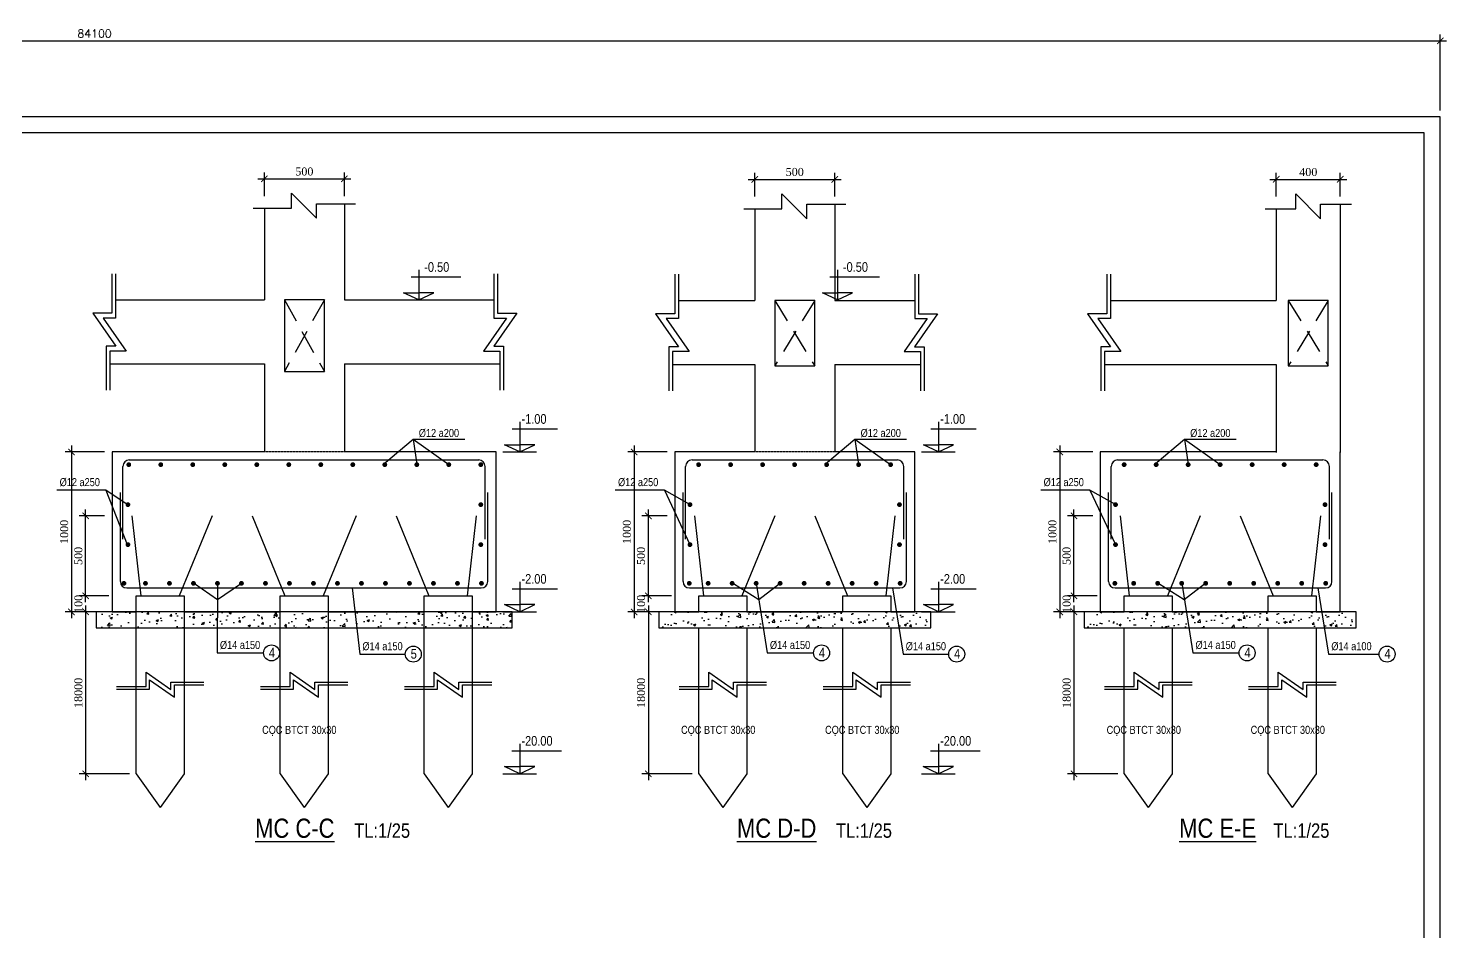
# Model space of a CAD drawing. Extents: x 394 to 380982, y -6372 to 57742.
# Drawn here: x 336664 to 380982, y 27560 to 55796 of the extents above; entities that cross this region are included whole.
import ezdxf

# ---------------------------------------------------------------- set-up
doc = ezdxf.new("R2010")
doc.units = 0
doc.header["$MEASUREMENT"] = 0
doc.linetypes.add('CENTER2', pattern=[1.125, 0.75, -0.125, 0.125, -0.125])
doc.linetypes.add('HIDDEN', pattern=[0.375, 0.25, -0.125])
doc.layers.get('0').update_dxf_attribs({"linetype": 'CONTINUOUS'})
doc.layers.get('DEFPOINTS').update_dxf_attribs({"linetype": 'CONTINUOUS'})
for name, color, linetype in [('cot', 8, 'CONTINUOUS'), ('DUT', 7, 'CENTER2'), ('TEXT', 7, 'CONTINUOUS'), ('THEP', 6, 'CONTINUOUS'), ('TUONG', 7, 'CONTINUOUS')]:
    doc.layers.add(name, color=color, linetype=linetype)
doc.styles.add('DIM-NEW', font='')
doc.styles.add('T1', font='romans.shx')
doc.styles.add('T2', font='')
doc.styles.get('DIM-NEW').set_extended_font_data('VNI-Helve-Condense')
doc.styles.get('T2').set_extended_font_data('VNI-Times')
doc.dimstyles.new('TL100', dxfattribs={"dimtxt": 250, "dimasz": 200, "dimexe": 200, "dimexo": 200, "dimgap": 100, "dimtad": 1, "dimdec": 0, "dimzin": 0, "dimdsep": 46, "dimtxsty": 'T1', "dimblk": 'ARCHTICK', "dimcen": 250, "dimdle": 200, "dimclrd": 1, "dimclre": 1, "dimclrt": 2, "dimadec": 0, "dimazin": 0, "dimtfac": 1, "dimtdec": 0, "dimtix": 1, "dimtofl": 0, "dimtmove": 0, "dimatfit": 0, "dimldrblk": 'ARCHTICK', "dimfxl": 1, "dimtolj": 1, "dimtzin": 0, "dimlwd": -1, "dimlwe": -1, "dimarcsym": 0})
doc.dimstyles.new('TL20', dxfattribs={"dimtxt": 250, "dimasz": 200, "dimexe": 200, "dimexo": 200, "dimgap": 100, "dimtad": 1, "dimdec": 0, "dimlfac": 0.2, "dimzin": 0, "dimdsep": 46, "dimtxsty": 'T2', "dimblk": 'ARCHTICK', "dimcen": 250, "dimdle": 200, "dimclrd": 1, "dimclre": 1, "dimclrt": 2, "dimadec": 0, "dimazin": 0, "dimtfac": 1, "dimtdec": 0, "dimtix": 1, "dimtofl": 0, "dimtmove": 0, "dimatfit": 0, "dimldrblk": 'ARCHTICK', "dimfxl": 1, "dimtolj": 1, "dimtzin": 0, "dimlwd": -1, "dimlwe": -1, "dimarcsym": 0})

# ---------------------------------------------------------------- blocks, each defined once
blk = doc.blocks.new('_ARCHTICK')
at = {"color": 0, "linetype": 'ByBlock', "const_width": 0.15}
blk.add_lwpolyline([(-0.5, -0.5), (0.5, 0.5)], dxfattribs=at)
blk = doc.blocks.new('*D77')
at = {"layer": 'DEFPOINTS', "color": 0, "transparency": 16777216}
for p in [(377659, 51076), (375659, 50336), (377659, 50336)]:
    blk.add_point(p, dxfattribs=at)
at = {"layer": 'TUONG', "color": 1, "transparency": 16777216}
for p, q in [((375459, 51076), (377859, 51076)), ((375659, 50536), (375659, 51276)), ((377659, 50536), (377659, 51276))]:
    blk.add_line(p, q, dxfattribs=at)
at = {"layer": 'TUONG', "color": 1, "transparency": 16777216, "xscale": 200, "yscale": 200, "zscale": 200, "rotation": 180}
blk.add_blockref('_ARCHTICK', (375659, 51076), dxfattribs=at)
at = {"layer": 'TUONG', "color": 1, "transparency": 16777216, "xscale": 200, "yscale": 200, "zscale": 200}
blk.add_blockref('_ARCHTICK', (377659, 51076), dxfattribs=at)
at = {"layer": 'TUONG', "color": 2, "transparency": 16777216, "insert": (376659, 51304), "char_height": 250, "attachment_point": 5, "style": 'T2'}
blk.add_mtext('\\A1;400', dxfattribs=at)
blk = doc.blocks.new('*D76')
at = {"layer": 'DEFPOINTS', "color": 0, "transparency": 16777216}
for p in [(369336, 40555), (370128, 40555), (370259, 38055)]:
    blk.add_point(p, dxfattribs=at)
at = {"layer": 'TUONG', "color": 1, "transparency": 16777216}
for p, q in [((369928, 40555), (369136, 40555)), ((369336, 37855), (369336, 40755)), ((370059, 38055), (369136, 38055))]:
    blk.add_line(p, q, dxfattribs=at)
at = {"layer": 'TUONG', "color": 1, "transparency": 16777216, "xscale": 200, "yscale": 200, "zscale": 200}
for p, rotation in [((369336, 40555), 90), ((369336, 38055), 270)]:
    blk.add_blockref('_ARCHTICK', p, dxfattribs=dict(at, rotation=rotation))
at = {"layer": 'TUONG', "color": 2, "transparency": 16777216, "insert": (369106, 39305), "char_height": 250, "attachment_point": 5, "rotation": 90, "style": 'T2'}
blk.add_mtext('\\A1;500', dxfattribs=at)
blk = doc.blocks.new('*D75')
at = {"layer": 'DEFPOINTS', "color": 0, "transparency": 16777216}
for p in [(370125, 37555), (369336, 32492), (370909, 32492)]:
    blk.add_point(p, dxfattribs=at)
at = {"layer": 'TUONG', "color": 1, "transparency": 16777216}
for p, q in [((369336, 37755), (369336, 32292)), ((369925, 37555), (369136, 37555)), ((370709, 32492), (369136, 32492))]:
    blk.add_line(p, q, dxfattribs=at)
at = {"layer": 'TUONG', "color": 1, "transparency": 16777216, "xscale": 200, "yscale": 200, "zscale": 200}
for p, rotation in [((369336, 37555), 90), ((369336, 32492), 270)]:
    blk.add_blockref('_ARCHTICK', p, dxfattribs=dict(at, rotation=rotation))
at = {"layer": 'TUONG', "color": 2, "transparency": 16777216, "insert": (369108, 35023), "char_height": 250, "attachment_point": 5, "rotation": 90, "style": 'T2'}
blk.add_mtext('\\A1;18000', dxfattribs=at)
blk = doc.blocks.new('*D74')
at = {"layer": 'DEFPOINTS', "color": 0, "transparency": 16777216}
for p in [(370124, 42555), (368892, 37555), (370124, 37555)]:
    blk.add_point(p, dxfattribs=at)
at = {"layer": 'TUONG', "color": 1, "transparency": 16777216}
for p, q in [((369924, 42555), (368692, 42555)), ((368892, 42755), (368892, 37355)), ((369924, 37555), (368692, 37555))]:
    blk.add_line(p, q, dxfattribs=at)
at = {"layer": 'TUONG', "color": 1, "transparency": 16777216, "xscale": 200, "yscale": 200, "zscale": 200}
for p, rotation in [((368892, 42555), 90), ((368892, 37555), 270)]:
    blk.add_blockref('_ARCHTICK', p, dxfattribs=dict(at, rotation=rotation))
at = {"layer": 'TUONG', "color": 2, "transparency": 16777216, "insert": (368664, 40055), "char_height": 250, "attachment_point": 5, "rotation": 90, "style": 'T2'}
blk.add_mtext('\\A1;1000', dxfattribs=at)
blk = doc.blocks.new('*D78')
at = {"layer": 'DEFPOINTS', "color": 0, "transparency": 16777216}
for p in [(370159, 38055), (369336, 37555), (370125, 37555)]:
    blk.add_point(p, dxfattribs=at)
at = {"layer": 'TUONG', "color": 1, "transparency": 16777216}
for p, q in [((369336, 38055), (369336, 38255)), ((369959, 38055), (369136, 38055)), ((369925, 37555), (369136, 37555)), ((369336, 37555), (369336, 37355))]:
    blk.add_line(p, q, dxfattribs=at)
at = {"layer": 'TUONG', "color": 1, "transparency": 16777216, "xscale": 200, "yscale": 200, "zscale": 200}
for p, rotation in [((369336, 38055), 270), ((369336, 37555), 90)]:
    blk.add_blockref('_ARCHTICK', p, dxfattribs=dict(at, rotation=rotation))
at = {"layer": 'TUONG', "color": 2, "transparency": 16777216, "insert": (369108, 37805), "char_height": 250, "attachment_point": 5, "rotation": 90, "style": 'T2'}
blk.add_mtext('\\A1;100', dxfattribs=at)
blk = doc.blocks.new('*D83')
at = {"layer": 'DEFPOINTS', "color": 0, "transparency": 16777216}
for p in [(356861, 38055), (356037, 37555), (356827, 37555)]:
    blk.add_point(p, dxfattribs=at)
at = {"layer": 'TUONG', "color": 1, "transparency": 16777216}
for p, q in [((356037, 38055), (356037, 38255)), ((356661, 38055), (355837, 38055)), ((356627, 37555), (355837, 37555)), ((356037, 37555), (356037, 37355))]:
    blk.add_line(p, q, dxfattribs=at)
at = {"layer": 'TUONG', "color": 1, "transparency": 16777216, "xscale": 200, "yscale": 200, "zscale": 200}
for p, rotation in [((356037, 38055), 270), ((356037, 37555), 90)]:
    blk.add_blockref('_ARCHTICK', p, dxfattribs=dict(at, rotation=rotation))
at = {"layer": 'TUONG', "color": 2, "transparency": 16777216, "insert": (355810, 37805), "char_height": 250, "attachment_point": 5, "rotation": 90, "style": 'T2'}
blk.add_mtext('\\A1;100', dxfattribs=at)
blk = doc.blocks.new('*D157')
at = {"layer": 'DEFPOINTS', "color": 0, "transparency": 16777216}
for p in [(346538, 51090), (344038, 50351), (346538, 50351)]:
    blk.add_point(p, dxfattribs=at)
at = {"layer": 'TUONG', "color": 1, "transparency": 16777216}
for p, q in [((343838, 51090), (346738, 51090)), ((344038, 50551), (344038, 51290)), ((346538, 50551), (346538, 51290))]:
    blk.add_line(p, q, dxfattribs=at)
at = {"layer": 'TUONG', "color": 1, "transparency": 16777216, "xscale": 200, "yscale": 200, "zscale": 200, "rotation": 180}
blk.add_blockref('_ARCHTICK', (344038, 51090), dxfattribs=at)
at = {"layer": 'TUONG', "color": 1, "transparency": 16777216, "xscale": 200, "yscale": 200, "zscale": 200}
blk.add_blockref('_ARCHTICK', (346538, 51090), dxfattribs=at)
at = {"layer": 'TUONG', "color": 2, "transparency": 16777216, "insert": (345288, 51320), "char_height": 250, "attachment_point": 5, "style": 'T2'}
blk.add_mtext('\\A1;500', dxfattribs=at)
blk = doc.blocks.new('*D156')
at = {"layer": 'DEFPOINTS', "color": 0, "transparency": 16777216}
for p in [(356826, 42555), (355594, 37555), (356826, 37555)]:
    blk.add_point(p, dxfattribs=at)
at = {"layer": 'TUONG', "color": 1, "transparency": 16777216}
for p, q in [((356626, 42555), (355394, 42555)), ((355594, 42755), (355594, 37355)), ((356626, 37555), (355394, 37555))]:
    blk.add_line(p, q, dxfattribs=at)
at = {"layer": 'TUONG', "color": 1, "transparency": 16777216, "xscale": 200, "yscale": 200, "zscale": 200}
for p, rotation in [((355594, 42555), 90), ((355594, 37555), 270)]:
    blk.add_blockref('_ARCHTICK', p, dxfattribs=dict(at, rotation=rotation))
at = {"layer": 'TUONG', "color": 2, "transparency": 16777216, "insert": (355366, 40055), "char_height": 250, "attachment_point": 5, "rotation": 90, "style": 'T2'}
blk.add_mtext('\\A1;1000', dxfattribs=at)
blk = doc.blocks.new('*D155')
at = {"layer": 'DEFPOINTS', "color": 0, "transparency": 16777216}
for p in [(339242, 42555), (338011, 37555), (339242, 37555)]:
    blk.add_point(p, dxfattribs=at)
at = {"layer": 'TUONG', "color": 1, "transparency": 16777216}
for p, q in [((339042, 42555), (337811, 42555)), ((338011, 42755), (338011, 37355)), ((339042, 37555), (337811, 37555))]:
    blk.add_line(p, q, dxfattribs=at)
at = {"layer": 'TUONG', "color": 1, "transparency": 16777216, "xscale": 200, "yscale": 200, "zscale": 200}
for p, rotation in [((338011, 42555), 90), ((338011, 37555), 270)]:
    blk.add_blockref('_ARCHTICK', p, dxfattribs=dict(at, rotation=rotation))
at = {"layer": 'TUONG', "color": 2, "transparency": 16777216, "insert": (337783, 40055), "char_height": 250, "attachment_point": 5, "rotation": 90, "style": 'T2'}
blk.add_mtext('\\A1;1000', dxfattribs=at)
blk = doc.blocks.new('*D153')
at = {"layer": 'DEFPOINTS', "color": 0, "transparency": 16777216}
for p in [(356827, 37555), (356037, 32492), (357611, 32492)]:
    blk.add_point(p, dxfattribs=at)
at = {"layer": 'TUONG', "color": 1, "transparency": 16777216}
for p, q in [((356037, 37755), (356037, 32292)), ((356627, 37555), (355837, 37555)), ((357411, 32492), (355837, 32492))]:
    blk.add_line(p, q, dxfattribs=at)
at = {"layer": 'TUONG', "color": 1, "transparency": 16777216, "xscale": 200, "yscale": 200, "zscale": 200}
for p, rotation in [((356037, 37555), 90), ((356037, 32492), 270)]:
    blk.add_blockref('_ARCHTICK', p, dxfattribs=dict(at, rotation=rotation))
at = {"layer": 'TUONG', "color": 2, "transparency": 16777216, "insert": (355810, 35023), "char_height": 250, "attachment_point": 5, "rotation": 90, "style": 'T2'}
blk.add_mtext('\\A1;18000', dxfattribs=at)
blk = doc.blocks.new('*D152')
at = {"layer": 'DEFPOINTS', "color": 0, "transparency": 16777216}
for p in [(356037, 40555), (356830, 40555), (356961, 38055)]:
    blk.add_point(p, dxfattribs=at)
at = {"layer": 'TUONG', "color": 1, "transparency": 16777216}
for p, q in [((356630, 40555), (355837, 40555)), ((356037, 37855), (356037, 40755)), ((356761, 38055), (355837, 38055))]:
    blk.add_line(p, q, dxfattribs=at)
at = {"layer": 'TUONG', "color": 1, "transparency": 16777216, "xscale": 200, "yscale": 200, "zscale": 200}
for p, rotation in [((356037, 40555), 90), ((356037, 38055), 270)]:
    blk.add_blockref('_ARCHTICK', p, dxfattribs=dict(at, rotation=rotation))
at = {"layer": 'TUONG', "color": 2, "transparency": 16777216, "insert": (355807, 39305), "char_height": 250, "attachment_point": 5, "rotation": 90, "style": 'T2'}
blk.add_mtext('\\A1;500', dxfattribs=at)
blk = doc.blocks.new('*D151')
at = {"layer": 'DEFPOINTS', "color": 0, "transparency": 16777216}
for p in [(361861, 51076), (359361, 50336), (361861, 50336)]:
    blk.add_point(p, dxfattribs=at)
at = {"layer": 'TUONG', "color": 1, "transparency": 16777216}
for p, q in [((359161, 51076), (362061, 51076)), ((359361, 50536), (359361, 51276)), ((361861, 50536), (361861, 51276))]:
    blk.add_line(p, q, dxfattribs=at)
at = {"layer": 'TUONG', "color": 1, "transparency": 16777216, "xscale": 200, "yscale": 200, "zscale": 200, "rotation": 180}
blk.add_blockref('_ARCHTICK', (359361, 51076), dxfattribs=at)
at = {"layer": 'TUONG', "color": 1, "transparency": 16777216, "xscale": 200, "yscale": 200, "zscale": 200}
blk.add_blockref('_ARCHTICK', (361861, 51076), dxfattribs=at)
at = {"layer": 'TUONG', "color": 2, "transparency": 16777216, "insert": (360611, 51306), "char_height": 250, "attachment_point": 5, "style": 'T2'}
blk.add_mtext('\\A1;500', dxfattribs=at)
blk = doc.blocks.new('*D139')
at = {"layer": 'DEFPOINTS', "color": 0, "transparency": 16777216}
for p in [(339244, 37555), (338454, 32492), (340027, 32492)]:
    blk.add_point(p, dxfattribs=at)
at = {"layer": 'TUONG', "color": 1, "transparency": 16777216}
for p, q in [((338454, 37755), (338454, 32292)), ((339044, 37555), (338254, 37555)), ((339827, 32492), (338254, 32492))]:
    blk.add_line(p, q, dxfattribs=at)
at = {"layer": 'TUONG', "color": 1, "transparency": 16777216, "xscale": 200, "yscale": 200, "zscale": 200}
for p, rotation in [((338454, 37555), 90), ((338454, 32492), 270)]:
    blk.add_blockref('_ARCHTICK', p, dxfattribs=dict(at, rotation=rotation))
at = {"layer": 'TUONG', "color": 2, "transparency": 16777216, "insert": (338226, 35023), "char_height": 250, "attachment_point": 5, "rotation": 90, "style": 'T2'}
blk.add_mtext('\\A1;18000', dxfattribs=at)
blk = doc.blocks.new('*D138')
at = {"layer": 'DEFPOINTS', "color": 0, "transparency": 16777216}
for p in [(339277, 38055), (338454, 37555), (339244, 37555)]:
    blk.add_point(p, dxfattribs=at)
at = {"layer": 'TUONG', "color": 1, "transparency": 16777216}
for p, q in [((338454, 38055), (338454, 38255)), ((339077, 38055), (338254, 38055)), ((339044, 37555), (338254, 37555)), ((338454, 37555), (338454, 37355))]:
    blk.add_line(p, q, dxfattribs=at)
at = {"layer": 'TUONG', "color": 1, "transparency": 16777216, "xscale": 200, "yscale": 200, "zscale": 200}
for p, rotation in [((338454, 38055), 270), ((338454, 37555), 90)]:
    blk.add_blockref('_ARCHTICK', p, dxfattribs=dict(at, rotation=rotation))
at = {"layer": 'TUONG', "color": 2, "transparency": 16777216, "insert": (338226, 37805), "char_height": 250, "attachment_point": 5, "rotation": 90, "style": 'T2'}
blk.add_mtext('\\A1;100', dxfattribs=at)
blk = doc.blocks.new('*D137')
at = {"layer": 'DEFPOINTS', "color": 0, "transparency": 16777216}
for p in [(338454, 40555), (339246, 40555), (339377, 38055)]:
    blk.add_point(p, dxfattribs=at)
at = {"layer": 'TUONG', "color": 1, "transparency": 16777216}
for p, q in [((339046, 40555), (338254, 40555)), ((338454, 37855), (338454, 40755)), ((339177, 38055), (338254, 38055))]:
    blk.add_line(p, q, dxfattribs=at)
at = {"layer": 'TUONG', "color": 1, "transparency": 16777216, "xscale": 200, "yscale": 200, "zscale": 200}
for p, rotation in [((338454, 40555), 90), ((338454, 38055), 270)]:
    blk.add_blockref('_ARCHTICK', p, dxfattribs=dict(at, rotation=rotation))
at = {"layer": 'TUONG', "color": 2, "transparency": 16777216, "insert": (338224, 39305), "char_height": 250, "attachment_point": 5, "rotation": 90, "style": 'T2'}
blk.add_mtext('\\A1;500', dxfattribs=at)
blk = doc.blocks.new('*D257')
at = {"layer": 'DEFPOINTS', "color": 0, "transparency": 16777216}
for p in [(380782, 55407), (296682, 53028), (380782, 53028)]:
    blk.add_point(p, dxfattribs=at)
at = {"layer": 'TUONG', "color": 1, "transparency": 16777216}
for p, q in [((296482, 55407), (380982, 55407)), ((296682, 53228), (296682, 55607)), ((380782, 53228), (380782, 55607))]:
    blk.add_line(p, q, dxfattribs=at)
at = {"layer": 'TUONG', "color": 1, "transparency": 16777216, "xscale": 200, "yscale": 200, "zscale": 200, "rotation": 180}
blk.add_blockref('_ARCHTICK', (296682, 55407), dxfattribs=at)
at = {"layer": 'TUONG', "color": 1, "transparency": 16777216, "xscale": 200, "yscale": 200, "zscale": 200}
blk.add_blockref('_ARCHTICK', (380782, 55407), dxfattribs=at)
at = {"layer": 'TUONG', "color": 2, "transparency": 16777216, "insert": (338732, 55632), "char_height": 250, "attachment_point": 5, "style": 'T1'}
blk.add_mtext('\\A1;84100', dxfattribs=at)

msp = doc.modelspace()

# ---------------------------------------------------------------- hatches: boundary and pattern name
at = {"layer": 'TUONG'}
h = msp.add_hatch(dxfattribs=at)
h.set_pattern_fill('AR-CONC', color=9, scale=100, style=0)
h.set_pattern_definition([(50, (-110553.8, 136886.14), (717.2602, -62.7521), [75, -825]), (355, (-110553.8, 136886.14), (-138.7513, 752.1921), [60, -660]), (100.4514, (-110494.04, 136880.9), (578.5094, 689.4395), [63.7402, -701.1421]), (46.1842, (-110553.8, 137086.1), (1067.241, -165.519), [112.5, -1237.5]), (96.6356, (-110464.9, 137072.3), (934.6627, 974.1179), [95.6103, -1051.713]), (351.1842, (-110553.8, 137086.1), (934.662, 974.1186), [90, -990]), (21, (-110453.8, 137036.14), (596.90705, -402.6189), [75, -825]), (326, (-110453.8, 137036.14), (243.3153, 725.15), [60, -660]), (71.4514, (-110404.1, 137002.6), (840.2226, 322.5305), [63.7402, -701.1421]), (37.5, (-110553.8, 136886.14), (12.15986, 332.89385), [0, -652, 0, -670, 0, -662.5]), (7.5, (-110553.8, 136886.14), (263.06954, 394.4117), [0, -382, 0, -637, 0, -252.5]), (327.5, (-110776.8, 136886.14), (533.82244, -22.55487), [0, -250, 0, -780, 0, -1035]), (317.5, (-110876.8, 136886.14), (583.18617, 100.105), [0, -325, 0, -518, 0, -735])])
h.paths.add_polyline_path([(338777.4, 37554.7), (338777.4, 37054.7), (351777.4, 37054.7), (351777.4, 37554.7)])
h = msp.add_hatch(dxfattribs=at)
h.set_pattern_fill('AR-CONC', color=9, scale=100, style=0)
h.set_pattern_definition([(50, (-175707.16, 136886.14), (717.2602, -62.75213), [75, -825]), (355, (-175707.16, 136886.14), (-138.7513, 752.1921), [60, -660]), (100.4514, (-175647.4, 136880.9), (578.5094, 689.4395), [63.7402, -701.1421]), (46.1842, (-175707.2, 137086.1), (1067.241, -165.519), [112.5, -1237.5]), (96.6356, (-175618.2, 137072.3), (934.6627, 974.1179), [95.6103, -1051.713]), (351.1842, (-175707.2, 137086.1), (934.662, 974.1186), [90, -990]), (21, (-175607.16, 137036.14), (596.90705, -402.6189), [75, -825]), (326, (-175607.16, 137036.14), (243.3153, 725.15), [60, -660]), (71.4514, (-175557.4, 137002.6), (840.2226, 322.5305), [63.7402, -701.1421]), (37.5, (-175707.16, 136886.14), (12.15986, 332.89385), [0, -652, 0, -670, 0, -662.5]), (7.5, (-175707.16, 136886.14), (263.06954, 394.41171), [0, -382, 0, -637, 0, -252.5]), (327.5, (-175930.16, 136886.14), (533.82244, -22.55487), [0, -250, 0, -780, 0, -1035]), (317.5, (-176030.16, 136886.14), (583.18617, 100.105), [0, -325, 0, -518, 0, -735])])
h.paths.add_polyline_path([(356360.7, 37554.7), (356360.7, 37054.7), (364860.7, 37054.7), (364860.7, 37554.7)])
h = msp.add_hatch(dxfattribs=at)
h.set_pattern_fill('AR-CONC', color=9, scale=100, style=0)
h.set_pattern_definition([(50, (-162409.1, 136886.14), (717.2602, -62.75213), [75, -825]), (355, (-162409.1, 136886.14), (-138.7513, 752.1921), [60, -660]), (100.4514, (-162349.34, 136880.9), (578.5094, 689.4395), [63.7402, -701.1421]), (46.1842, (-162409.1, 137086.1), (1067.241, -165.519), [112.5, -1237.5]), (96.6356, (-162320.2, 137072.3), (934.6627, 974.1179), [95.6103, -1051.713]), (351.1842, (-162409.1, 137086.1), (934.662, 974.1186), [90, -990]), (21, (-162309.1, 137036.14), (596.90705, -402.6189), [75, -825]), (326, (-162309.1, 137036.14), (243.3153, 725.15), [60, -660]), (71.4514, (-162259.4, 137002.6), (840.2226, 322.5305), [63.7402, -701.1421]), (37.5, (-162409.12, 136886.14), (12.15986, 332.89385), [0, -652, 0, -670, 0, -662.5]), (7.5, (-162409.1, 136886.14), (263.06954, 394.41171), [0, -382, 0, -637, 0, -252.5]), (327.5, (-162632.12, 136886.14), (533.82244, -22.55487), [0, -250, 0, -780, 0, -1035]), (317.5, (-162732.1, 136886.14), (583.18617, 100.105), [0, -325, 0, -518, 0, -735])])
h.paths.add_polyline_path([(369658.7, 37554.7), (369658.7, 37054.7), (378158.7, 37054.7), (378158.7, 37554.7)])

# ---------------------------------------------------------------- linework, layer by layer
at = {"layer": 'cot', "lineweight": -2, "ltscale": 10}
for p, q in [((347770.9, 42180), (348686.4, 42955.7)), ((348686.4, 42955.7), (350301.5, 42955.7)), ((348686.4, 42955.7), (348801, 42157.7)), ((348686.4, 42955.7), (349801, 42157.7)), ((361576.8, 42180), (362492.3, 42955.7)), ((362492.3, 42955.7), (364107.4, 42955.7)), ((362492.3, 42955.7), (363607, 42157.7)), ((362492.3, 42955.7), (362607, 42157.7)), ((371874.9, 42180), (372790.3, 42955.7)), ((372790.3, 42955.7), (372905, 42157.7)), ((372790.3, 42955.7), (373905, 42157.7)), ((372790.3, 42955.7), (374405.5, 42955.7)), ((339088, 41363.4), (337556.1, 41363.4)), ((339751.6, 40907.7), (339088, 41363.4)), ((339088, 41363.4), (339751.6, 39657.7)), ((356536.8, 41363.4), (355004.9, 41363.4)), ((356536.8, 41363.4), (357334.8, 39657.7)), ((357334.8, 40907.7), (356536.8, 41363.4)), ((369834.9, 41363.4), (368302.9, 41363.4)), ((370632.9, 40907.7), (369834.9, 41363.4)), ((369834.9, 41363.4), (370632.9, 39657.7)), ((341859.3, 38443.3), (342570.4, 37944.8)), ((342572.1, 38448), (342564.8, 36273.5)), ((342570.4, 37944.8), (343288.1, 38432)), ((346778, 38304.7), (347016.8, 36234.3)), ((358692.5, 38443.3), (359485.5, 37944.5)), ((359405.3, 38448), (359751.7, 36273.5)), ((359485.5, 37944.5), (360121.4, 38432)), ((363661.1, 38304.7), (363995.9, 36234.3)), ((371990.6, 38443.3), (372783.5, 37944.5)), ((372703.3, 38448), (373049.8, 36273.5)), ((372783.5, 37944.5), (373419.4, 38432)), ((376959.2, 38304.7), (377293.9, 36234.3)), ((342564.8, 36273.5), (344011.4, 36273.5)), ((347016.8, 36234.3), (348443, 36234.3)), ((359751.7, 36273.5), (361198.4, 36273.5)), ((363995.9, 36234.3), (365422.1, 36234.3)), ((373049.8, 36273.5), (374496.4, 36273.5)), ((377293.9, 36234.3), (378870.2, 36234.3))]:
    msp.add_line(p, q, dxfattribs=at)
for centre in [(344261.4, 36273.5), (348693, 36234.3), (361448.4, 36273.5), (365672.1, 36234.3), (374746.4, 36273.5), (379120.2, 36234.3)]:
    msp.add_circle(centre, 250, dxfattribs=at)
at = {"layer": 'DUT', "linetype": 'HIDDEN', "ltscale": 3000}
for p, q in [((345912.7, 47304.7), (344662.7, 45067.8)), ((344662.7, 47304.7), (345912.7, 45067.8)), ((361235.7, 47290.2), (359985.7, 45242.8)), ((359985.7, 47290.2), (361235.7, 45242.8)), ((376033.7, 47290.2), (377283.7, 45242.8)), ((377283.7, 47290.2), (376033.7, 45242.8))]:
    msp.add_line(p, q, dxfattribs=at)
at = {"layer": 'DUT', "linetype": 'HIDDEN', "ltscale": 10}
for p, q in [((346537.7, 42554.7), (344037.7, 42554.7)), ((361860.7, 42554.7), (359360.7, 42554.7))]:
    msp.add_line(p, q, dxfattribs=at)
at = {"layer": 'THEP', "ltscale": 10}
for p, q in [((339617.8, 39825.1), (339617.8, 42105.1)), ((339817.8, 42305.1), (350737, 42305.1)), ((350937, 39825.1), (350937, 42105.1)), ((357201.1, 39825.1), (357201.1, 42105.1)), ((357401.1, 42305.1), (363820.3, 42305.1)), ((364020.3, 39825.1), (364020.3, 42105.1)), ((370499.1, 39825.1), (370499.1, 42105.1)), ((370699.1, 42305.1), (377118.3, 42305.1)), ((377318.3, 39825.1), (377318.3, 42105.1)), ((339539, 38504.7), (339539, 41292.2)), ((351015.9, 38504.7), (351015.9, 41292.2)), ((357122.2, 38504.7), (357122.2, 41292.2)), ((364099.1, 38504.7), (364099.1, 41292.2)), ((370420.3, 38504.7), (370420.3, 41292.2)), ((377397.1, 38504.7), (377397.1, 41292.2)), ((339896.3, 40554.7), (340177.4, 38054.7)), ((342402.4, 40554.7), (341377.4, 38054.7)), ((343652.4, 40554.7), (344677.4, 38054.7)), ((346902.4, 40554.7), (345877.4, 38054.7)), ((348152.4, 40554.7), (349177.4, 38054.7)), ((350658.6, 40554.7), (350377.4, 38054.7)), ((357479.5, 40554.7), (357760.7, 38054.7)), ((359985.7, 40554.7), (358960.7, 38054.7)), ((361235.7, 40554.7), (362260.7, 38054.7)), ((363741.8, 40554.7), (363460.7, 38054.7)), ((370777.6, 40554.7), (371058.7, 38054.7)), ((373283.7, 40554.7), (372258.7, 38054.7)), ((374533.7, 40554.7), (375558.7, 38054.7)), ((377039.8, 40554.7), (376758.7, 38054.7)), ((339739, 38304.7), (350815.9, 38304.7)), ((357322.2, 38304.7), (363899.1, 38304.7)), ((370620.3, 38304.7), (377197.1, 38304.7))]:
    msp.add_line(p, q, dxfattribs=at)
msp.add_lwpolyline([(380281.9, -5871.6), (380281.9, 52528.4), (297181.9, 52528.4), (297181.9, -5871.6)], close=True, dxfattribs=at)
at = {"layer": 'THEP', "const_width": 75}
for points in [[(339801, 42120.2, 1), (339801, 42195.2, 1)], [(340801, 42120.2, 1), (340801, 42195.2, 1)], [(341801, 42120.2, 1), (341801, 42195.2, 1)], [(342801, 42120.2, 1), (342801, 42195.2, 1)], [(343801, 42120.2, 1), (343801, 42195.2, 1)], [(344801, 42120.2, 1), (344801, 42195.2, 1)], [(345801, 42120.2, 1), (345801, 42195.2, 1)], [(346801, 42120.2, 1), (346801, 42195.2, 1)], [(347801, 42120.2, 1), (347801, 42195.2, 1)], [(348801, 42120.2, 1), (348801, 42195.2, 1)], [(349801, 42120.2, 1), (349801, 42195.2, 1)], [(350801, 42120.2, 1), (350801, 42195.2, 1)], [(357607, 42120.2, 1), (357607, 42195.2, 1)], [(358607, 42120.2, 1), (358607, 42195.2, 1)], [(359607, 42120.2, 1), (359607, 42195.2, 1)], [(360607, 42120.2, 1), (360607, 42195.2, 1)], [(361607, 42120.2, 1), (361607, 42195.2, 1)], [(362607, 42120.2, 1), (362607, 42195.2, 1)], [(363607, 42120.2, 1), (363607, 42195.2, 1)], [(370905, 42120.2, 1), (370905, 42195.2, 1)], [(371905, 42120.2, 1), (371905, 42195.2, 1)], [(372905, 42120.2, 1), (372905, 42195.2, 1)], [(373905, 42120.2, 1), (373905, 42195.2, 1)], [(374905, 42120.2, 1), (374905, 42195.2, 1)], [(375905, 42120.2, 1), (375905, 42195.2, 1)], [(376905, 42120.2, 1), (376905, 42195.2, 1)], [(339774.3, 40870.2, -1), (339774.3, 40945.2, -1)], [(350801, 40870.2, 1), (350801, 40945.2, 1)], [(357337, 40870.2, -1), (357337, 40945.2, -1)], [(363884.3, 40870.2, 1), (363884.3, 40945.2, 1)], [(370635.1, 40870.2, -1), (370635.1, 40945.2, -1)], [(377182.3, 40870.2, 1), (377182.3, 40945.2, 1)], [(339774.3, 39620.2, -1), (339774.3, 39695.2, -1)], [(350801, 39620.2, 1), (350801, 39695.2, 1)], [(357337, 39620.2, -1), (357337, 39695.2, -1)], [(363884.3, 39620.2, 1), (363884.3, 39695.2, 1)], [(370635.1, 39620.2, -1), (370635.1, 39695.2, -1)], [(377182.3, 39620.2, 1), (377182.3, 39695.2, 1)], [(339650.4, 38410.5, -1), (339650.4, 38485.5, -1)], [(340322.1, 38410.5, -1), (340322.1, 38485.5, -1)], [(341072.1, 38410.5, -1), (341072.1, 38485.5, -1)], [(341822.1, 38410.5, -1), (341822.1, 38485.5, -1)], [(342572.1, 38410.5, -1), (342572.1, 38485.5, -1)], [(343322.1, 38410.5, -1), (343322.1, 38485.5, -1)], [(344072.1, 38410.5, -1), (344072.1, 38485.5, -1)], [(344822.1, 38410.5, -1), (344822.1, 38485.5, -1)], [(345572.1, 38410.5, -1), (345572.1, 38485.5, -1)], [(346322.1, 38410.5, -1), (346322.1, 38485.5, -1)], [(347072.1, 38410.5, -1), (347072.1, 38485.5, -1)], [(347822.1, 38410.5, -1), (347822.1, 38485.5, -1)], [(348572.1, 38410.5, -1), (348572.1, 38485.5, -1)], [(349322.1, 38410.5, -1), (349322.1, 38485.5, -1)], [(350072.1, 38410.5, -1), (350072.1, 38485.5, -1)], [(350822.1, 38410.5, -1), (350822.1, 38485.5, -1)], [(357316, 38410.5, 1), (357316, 38485.5, 1)], [(357905.3, 38410.5, -1), (357905.3, 38485.5, -1)], [(358655.3, 38410.5, -1), (358655.3, 38485.5, -1)], [(359405.3, 38410.5, -1), (359405.3, 38485.5, -1)], [(360155.3, 38410.5, -1), (360155.3, 38485.5, -1)], [(360905.3, 38410.5, -1), (360905.3, 38485.5, -1)], [(361655.3, 38410.5, -1), (361655.3, 38485.5, -1)], [(362405.3, 38410.5, -1), (362405.3, 38485.5, -1)], [(363155.3, 38410.5, -1), (363155.3, 38485.5, -1)], [(363905.3, 38410.5, -1), (363905.3, 38485.5, -1)], [(370614.1, 38410.5, 1), (370614.1, 38485.5, 1)], [(371203.3, 38410.5, -1), (371203.3, 38485.5, -1)], [(371953.3, 38410.5, -1), (371953.3, 38485.5, -1)], [(372703.3, 38410.5, -1), (372703.3, 38485.5, -1)], [(373453.3, 38410.5, -1), (373453.3, 38485.5, -1)], [(374203.3, 38410.5, -1), (374203.3, 38485.5, -1)], [(374953.3, 38410.5, -1), (374953.3, 38485.5, -1)], [(375703.3, 38410.5, -1), (375703.3, 38485.5, -1)], [(376453.3, 38410.5, -1), (376453.3, 38485.5, -1)], [(377203.3, 38410.5, -1), (377203.3, 38485.5, -1)]]:
    msp.add_lwpolyline(points, format="xyb", close=True, dxfattribs=at)
at = {"layer": 'THEP', "ltscale": 10}
for centre, start, end in [((339817.8, 42105.1), 90, 180), ((350737, 42105.1), 0, 90), ((357401.1, 42105.1), 90, 180), ((363820.3, 42105.1), 0, 90), ((370699.1, 42105.1), 90, 180), ((377118.3, 42105.1), 0, 90), ((339739, 38504.7), 180, 270), ((350815.9, 38504.7), 270, 360), ((357322.2, 38504.7), 180, 270), ((363899.1, 38504.7), 270, 360), ((370620.3, 38504.7), 180, 270), ((377197.1, 38504.7), 270, 360)]:
    msp.add_arc(centre, 200, start, end, dxfattribs=at)
at = {"layer": 'TUONG'}
for p, q in [((344037.7, 50172.4), (344037.7, 47304.7)), ((346537.7, 50310.6), (346537.7, 47304.7)), ((359360.7, 50158), (359360.7, 47290.2)), ((361860.7, 50296.1), (361860.7, 47290.2)), ((375658.7, 50158), (375658.7, 47290.2)), ((377658.7, 50296.1), (377658.7, 45290.2)), ((348621.7, 48024.2), (350176.6, 48024.2)), ((348862.6, 48245.8), (348862.6, 47304.7)), ((361705, 48024.2), (363259.8, 48024.2)), ((361945.8, 48245.8), (361945.8, 47304.7)), ((348862.6, 47304.7), (348390.4, 47532.1)), ((348390.4, 47532.1), (348862.6, 47532.1)), ((348862.6, 47304.7), (349334.7, 47532.1)), ((349334.7, 47532.1), (348862.6, 47532.1)), ((348862.6, 47532.1), (348862.6, 47304.7)), ((361945.8, 47304.7), (361473.7, 47532.1)), ((361473.7, 47532.1), (361945.8, 47532.1)), ((361945.8, 47304.7), (362418, 47532.1)), ((362418, 47532.1), (361945.8, 47532.1)), ((361945.8, 47532.1), (361945.8, 47304.7)), ((339390.5, 47304.7), (344037.7, 47304.7)), ((346537.7, 47304.7), (351210.2, 47304.7)), ((348348.9, 47304.7), (349399.1, 47304.7)), ((348348.9, 47304.7), (349399.1, 47304.7)), ((356980.4, 47290.2), (359360.7, 47290.2)), ((361860.7, 47290.2), (364359.7, 47290.2)), ((363671.8, 47290.2), (364359.7, 47290.2)), ((363671.8, 47290.2), (364359.7, 47290.2)), ((370474.1, 47290.2), (375658.7, 47290.2)), ((339206.3, 45304.7), (344037.7, 45304.7)), ((344037.7, 45304.7), (344037.7, 42554.7)), ((346537.7, 45304.7), (351394.4, 45304.7)), ((346537.7, 45304.7), (346537.7, 42554.7)), ((356796.2, 45290.2), (359360.7, 45290.2)), ((359360.7, 45290.2), (359360.7, 42554.7)), ((361860.7, 45290.2), (364543.9, 45290.2)), ((361860.7, 45290.2), (361860.7, 42554.7)), ((370289.9, 45290.2), (375658.7, 45290.2)), ((375658.7, 45290.2), (375658.7, 42540.2)), ((377658.7, 45290.2), (377658.7, 42540.2)), ((352018.6, 43495.8), (352018.6, 42554.7)), ((365101.9, 43495.8), (365101.9, 42554.7)), ((351777.8, 43274.2), (353200.4, 43274.2)), ((364861, 43274.2), (366283.6, 43274.2)), ((351277.4, 37554.7), (351277.4, 42554.7)), ((351493.5, 42554.7), (352543.7, 42554.7)), ((352018.6, 42554.7), (351546.5, 42782.1)), ((351546.5, 42782.1), (352018.6, 42782.1)), ((352018.6, 42554.7), (352490.8, 42782.1)), ((352490.8, 42782.1), (352018.6, 42782.1)), ((352018.6, 42782.1), (352018.6, 42554.7)), ((364360.7, 37554.7), (364360.7, 42554.7)), ((364576.8, 42554.7), (365627, 42554.7)), ((365101.9, 42554.7), (364629.7, 42782.1)), ((364629.7, 42782.1), (365101.9, 42782.1)), ((365101.9, 42554.7), (365574, 42782.1)), ((365574, 42782.1), (365101.9, 42782.1)), ((365101.9, 42782.1), (365101.9, 42554.7)), ((377658.7, 37554.7), (377658.7, 42554.7)), ((351777.8, 38274.2), (353200.4, 38274.2)), ((352018.6, 38495.8), (352018.6, 37554.7)), ((364861, 38274.2), (366283.6, 38274.2)), ((365101.9, 38495.8), (365101.9, 37554.7)), ((351546.5, 37782.1), (352018.6, 37782.1)), ((352018.6, 37554.7), (351546.5, 37782.1)), ((352018.6, 37782.1), (352018.6, 37554.7)), ((352490.8, 37782.1), (352018.6, 37782.1)), ((352018.6, 37554.7), (352490.8, 37782.1)), ((364629.7, 37782.1), (365101.9, 37782.1)), ((365101.9, 37554.7), (364629.7, 37782.1)), ((365101.9, 37782.1), (365101.9, 37554.7)), ((365574, 37782.1), (365101.9, 37782.1)), ((365101.9, 37554.7), (365574, 37782.1)), ((351493.5, 37554.7), (352543.7, 37554.7)), ((364576.8, 37554.7), (365627, 37554.7)), ((352016.4, 33433), (352016.4, 32491.9)), ((365099.6, 33433), (365099.6, 32491.9)), ((351775.5, 33211.4), (353319.6, 33211.4)), ((364858.8, 33211.4), (366402.9, 33211.4)), ((340027.4, 32491.9), (340777.4, 31445.3)), ((341527.4, 32491.9), (340777.4, 31445.3)), ((344527.4, 32491.9), (345277.4, 31445.3)), ((346027.4, 32491.9), (345277.4, 31445.3)), ((349027.4, 32491.9), (349777.4, 31445.3)), ((350527.4, 32491.9), (349777.4, 31445.3)), ((351491.3, 32491.9), (352541.5, 32491.9)), ((352016.4, 32491.9), (351544.3, 32719.3)), ((351544.3, 32719.3), (352016.4, 32719.3)), ((352016.4, 32491.9), (352488.6, 32719.3)), ((352488.6, 32719.3), (352016.4, 32719.3)), ((352016.4, 32719.3), (352016.4, 32491.9)), ((357610.7, 32491.9), (358360.7, 31445.3)), ((359110.7, 32491.9), (358360.7, 31445.3)), ((362110.7, 32491.9), (362860.7, 31445.3)), ((363610.7, 32491.9), (362860.7, 31445.3)), ((364574.5, 32491.9), (365624.8, 32491.9)), ((365099.6, 32491.9), (364627.5, 32719.3)), ((364627.5, 32719.3), (365099.6, 32719.3)), ((365099.6, 32491.9), (365571.8, 32719.3)), ((365571.8, 32719.3), (365099.6, 32719.3)), ((365099.6, 32719.3), (365099.6, 32491.9)), ((370908.7, 32491.9), (371658.7, 31445.3)), ((372408.7, 32491.9), (371658.7, 31445.3)), ((375408.7, 32491.9), (376158.7, 31445.3)), ((376908.7, 32491.9), (376158.7, 31445.3))]:
    msp.add_line(p, q, dxfattribs=at)
for points in [[(380781.9, -6371.6), (380781.9, 53028.4), (296681.9, 53028.4), (296681.9, -6371.6)], [(344662.7, 45067.8), (345912.7, 45067.8), (345912.7, 47304.7), (344662.7, 47304.7)], [(359985.7, 45242.8), (361235.7, 45242.8), (361235.7, 47290.2), (359985.7, 47290.2)], [(376033.7, 45242.8), (377283.7, 45242.8), (377283.7, 47290.2), (376033.7, 47290.2)]]:
    msp.add_lwpolyline(points, close=True, dxfattribs=at)
for points in [[(343693.3, 50172.4), (344889, 50172.4), (344889, 50642.4), (345664.1, 49858.4), (345664.1, 50310.6), (346888, 50310.6)], [(359016.3, 50158), (360211.9, 50158), (360211.9, 50627.9), (360987.1, 49844), (360987.1, 50296.1), (362211, 50296.1)], [(375314.4, 50158), (376265.1, 50158), (376265.1, 50627.9), (377040.3, 49844), (377040.3, 50296.1), (378009, 50296.1)], [(339275.8, 48127), (339275.8, 46891.6), (338673.4, 46891.6), (339394.2, 45858.1), (339091.6, 45858.1), (339091.6, 44482.8)], [(339390.5, 48127), (339390.5, 46741.6), (338998.9, 46741.6), (339719.6, 45708.1), (339206.3, 45708.1), (339206.3, 44482.8)], [(351210.2, 48127), (351210.2, 46741.6), (351601.8, 46741.6), (350881.1, 45708.1), (351394.4, 45708.1), (351394.4, 44482.8)], [(351324.9, 48127), (351324.9, 46891.6), (351927.3, 46891.6), (351206.5, 45858.1), (351509.1, 45858.1), (351509.1, 44482.8)], [(356865.7, 48112.6), (356865.7, 46877.2), (356263.4, 46877.2), (356984.1, 45843.7), (356681.6, 45843.7), (356681.6, 44468.3)], [(356980.4, 48112.6), (356980.4, 46727.2), (356588.8, 46727.2), (357309.6, 45693.7), (356796.2, 45693.7), (356796.2, 44468.3)], [(364359.7, 48112.6), (364359.7, 46727.2), (364751.3, 46727.2), (364030.6, 45693.7), (364543.9, 45693.7), (364543.9, 44468.3)], [(364474.4, 48112.6), (364474.4, 46877.2), (365076.8, 46877.2), (364356, 45843.7), (364658.5, 45843.7), (364658.5, 44468.3)], [(370359.4, 48112.6), (370359.4, 46877.2), (369757, 46877.2), (370477.8, 45843.7), (370175.3, 45843.7), (370175.3, 44468.3)], [(370474.1, 48112.6), (370474.1, 46727.2), (370082.5, 46727.2), (370803.2, 45693.7), (370289.9, 45693.7), (370289.9, 44468.3)], [(344037.7, 42554.7), (339277.4, 42554.7), (339277.4, 37554.7), (340027.4, 37554.7)], [(350527.4, 37554.7), (351277.4, 37554.7), (351277.4, 42554.7), (346537.7, 42554.7)], [(359360.7, 42554.7), (356860.7, 42554.7), (356860.7, 37554.7), (357610.7, 37554.7)], [(363610.7, 37554.7), (364360.7, 37554.7), (364360.7, 42554.7), (361860.7, 42554.7)], [(375658.7, 42554.7), (370158.7, 42554.7), (370158.7, 37554.7), (370908.7, 37554.7)], [(376908.7, 37554.7), (377658.7, 37554.7), (377658.7, 42554.7), (377658.7, 42554.7)], [(340027.4, 32491.9), (340027.4, 38054.7), (341527.4, 38054.7), (341527.4, 32491.9)], [(344527.4, 32491.9), (344527.4, 38054.7), (346027.4, 38054.7), (346027.4, 32491.9)], [(349027.4, 32491.9), (349027.4, 38054.7), (350527.4, 38054.7), (350527.4, 32491.9)], [(357610.7, 37554.7), (357610.7, 38054.7), (359110.7, 38054.7), (359110.7, 37554.7)], [(362110.7, 37554.7), (362110.7, 38054.7), (363610.7, 38054.7), (363610.7, 37554.7)], [(370908.7, 37554.7), (370908.7, 38054.7), (372408.7, 38054.7), (372408.7, 37554.7)], [(375408.7, 37554.7), (375408.7, 38054.7), (376908.7, 38054.7), (376908.7, 37554.7)], [(341527.4, 37554.7), (344527.4, 37554.7)], [(346027.4, 37554.7), (349027.4, 37554.7)], [(359110.7, 37554.7), (362110.7, 37554.7)], [(372408.7, 37554.7), (375408.7, 37554.7)], [(357610.7, 32491.9), (357610.7, 37054.7)], [(359110.7, 37054.7), (359110.7, 32491.9)], [(362110.7, 32491.9), (362110.7, 37054.7)], [(363610.7, 37054.7), (363610.7, 32491.9)], [(370908.7, 32491.9), (370908.7, 37054.7)], [(372408.7, 37054.7), (372408.7, 32491.9)], [(375408.7, 32491.9), (375408.7, 37054.7)], [(376908.7, 37054.7), (376908.7, 32491.9)], [(339413.1, 35220.6), (340339.6, 35220.6), (340339.6, 35672.4), (341114.8, 35131.9), (341114.8, 35358.7), (342146.3, 35358.7)], [(343913.1, 35220.6), (344839.6, 35220.6), (344839.6, 35672.4), (345614.8, 35131.9), (345614.8, 35358.7), (346646.3, 35358.7)], [(348413.1, 35220.6), (349339.6, 35220.6), (349339.6, 35672.4), (350114.8, 35131.9), (350114.8, 35358.7), (351146.3, 35358.7)], [(356996.3, 35220.6), (357922.9, 35220.6), (357922.9, 35672.4), (358698, 35131.9), (358698, 35358.7), (359729.5, 35358.7)], [(361496.3, 35220.6), (362422.9, 35220.6), (362422.9, 35672.4), (363198, 35131.9), (363198, 35358.7), (364229.5, 35358.7)], [(370294.4, 35220.6), (371220.9, 35220.6), (371220.9, 35672.4), (371996.1, 35131.9), (371996.1, 35358.7), (373027.6, 35358.7)], [(374794.4, 35220.6), (375720.9, 35220.6), (375720.9, 35672.4), (376496.1, 35131.9), (376496.1, 35358.7), (377527.6, 35358.7)], [(339413.1, 35134.6), (340452.1, 35134.6), (340452.1, 35428.3), (341227.3, 34887.8), (341227.3, 35272.7), (342146.3, 35272.7)], [(343913.1, 35134.6), (344952.1, 35134.6), (344952.1, 35428.3), (345727.3, 34887.8), (345727.3, 35272.7), (346646.3, 35272.7)], [(348413.1, 35134.6), (349452.1, 35134.6), (349452.1, 35428.3), (350227.3, 34887.8), (350227.3, 35272.7), (351146.3, 35272.7)], [(356996.3, 35134.6), (358035.4, 35134.6), (358035.4, 35428.3), (358810.5, 34887.8), (358810.5, 35272.7), (359729.5, 35272.7)], [(361496.3, 35134.6), (362535.4, 35134.6), (362535.4, 35428.3), (363310.5, 34887.8), (363310.5, 35272.7), (364229.5, 35272.7)], [(370294.4, 35134.6), (371333.4, 35134.6), (371333.4, 35428.3), (372108.6, 34887.8), (372108.6, 35272.7), (373027.6, 35272.7)], [(374794.4, 35134.6), (375833.4, 35134.6), (375833.4, 35428.3), (376608.6, 34887.8), (376608.6, 35272.7), (377527.6, 35272.7)]]:
    msp.add_lwpolyline(points, dxfattribs=at)
at = {"layer": 'TUONG', "color": 9}
for points in [[(338777.4, 37054.7), (351777.4, 37054.7), (351777.4, 37554.7), (338777.4, 37554.7)], [(356360.7, 37054.7), (364860.7, 37054.7), (364860.7, 37554.7), (356360.7, 37554.7)], [(369658.7, 37054.7), (378158.7, 37054.7), (378158.7, 37554.7), (369658.7, 37554.7)]]:
    msp.add_lwpolyline(points, close=True, dxfattribs=at)
at = {"layer": 'TUONG'}
for points in [[(348390.4, 47532.1), (348862.6, 47532.1), (348862.6, 47304.7), (348390.4, 47532.1)], [(361473.7, 47532.1), (361945.8, 47532.1), (361945.8, 47304.7), (361473.7, 47532.1)], [(351546.5, 42782.1), (352018.6, 42782.1), (352018.6, 42554.7), (351546.5, 42782.1)], [(364629.7, 42782.1), (365101.9, 42782.1), (365101.9, 42554.7), (364629.7, 42782.1)], [(351546.5, 37782.1), (352018.6, 37782.1), (352018.6, 37554.7), (351546.5, 37782.1)], [(364629.7, 37782.1), (365101.9, 37782.1), (365101.9, 37554.7), (364629.7, 37782.1)], [(351544.3, 32719.3), (352016.4, 32719.3), (352016.4, 32491.9), (351544.3, 32719.3)], [(364627.5, 32719.3), (365099.6, 32719.3), (365099.6, 32491.9), (364627.5, 32719.3)]]:
    msp.add_solid(points, dxfattribs=at)

# ---------------------------------------------------------------- texts
at = {"layer": 'TEXT', "style": 'DIM-NEW'}
for s, height, p in [('-0.50', 300, (349033, 48186.4)), ('-0.50', 300, (362116.2, 48186.4)), ('-1.00', 300, (352071.9, 43436.4)), ('-1.00', 300, (365155.1, 43436.4)), ('-2.00', 300, (352071.9, 38436.4)), ('-2.00', 300, (365155.1, 38436.4)), ('-20.00', 300, (352069.7, 33373.6)), ('-20.00', 300, (365152.9, 33373.6)), ('%%UMC C-C', 600, (343748.8, 30493.5)), ('%%UMC D-D', 600, (358806.5, 30493.5)), ('%%UMC E-E', 600, (372623.8, 30493.5)), ('TL:1/25', 450, (346843.6, 30493.5)), ('TL:1/25', 450, (361901.3, 30493.5)), ('TL:1/25', 450, (375570.3, 30493.5))]:
    msp.add_text(s, height=height, dxfattribs=at).set_placement(p)
for s, p in [('%%25412 a200', (348864.2, 43021.6)), ('%%25412 a200', (362670.1, 43021.6)), ('%%25412 a200', (372968.2, 43021.6)), ('%%25412 a250', (337640.8, 41486.6)), ('%%25412 a250', (355089.6, 41486.6)), ('%%25412 a250', (368387.6, 41486.6)), ('%%25414 a150', (342649.4, 36396.7)), ('%%25414 a150', (347101.4, 36357.5)), ('%%25414 a150', (359836.4, 36396.7)), ('%%25414 a150', (364080.6, 36357.5)), ('%%25414 a150', (373134.4, 36396.7)), ('%%25414 a100', (377378.6, 36357.5)), ('COÏC BTCT 30x30', (343969.8, 33743)), ('COÏC BTCT 30x30', (357060.7, 33743)), ('COÏC BTCT 30x30', (361560.7, 33743)), ('COÏC BTCT 30x30', (370358.7, 33743)), ('COÏC BTCT 30x30', (374858.7, 33743))]:
    e = msp.add_text(s, height=250, dxfattribs=at)
    e.set_placement(p)
    e.dxf.unprotected_set("ltscale", 0)
at = {"layer": 'TEXT', "ltscale": 10, "style": 'DIM-NEW'}
for s, p in [('4', (344179.6, 36133.4)), ('5', (348611.2, 36094.2)), ('4', (361366.5, 36133.4)), ('4', (365590.3, 36094.2)), ('4', (374664.6, 36133.4)), ('4', (379038.4, 36094.2))]:
    msp.add_text(s, height=300, dxfattribs=at).set_placement(p)

# ---------------------------------------------------------------- dimensions: what is measured, and where the dimension line sits
at = {"layer": 'TUONG'}
for base, p1, p2, dimstyle, picture, middle in [((380781.9, 55406.6), (296681.9, 53028.4), (380781.9, 53028.4), 'TL100', '*D257', (338731.9, 55631.6)), ((346537.7, 51090.1), (344037.7, 50350.8), (346537.7, 50350.8), 'TL20', '*D157', (345287.7, 51320.1)), ((361860.7, 51075.6), (359360.7, 50336.4), (361860.7, 50336.4), 'TL20', '*D151', (360610.7, 51305.6)), ((377658.7, 51075.6), (375658.7, 50336.4), (377658.7, 50336.4), 'TL20', '*D77', (376658.7, 51303.6))]:
    dim = msp.add_linear_dim(base=base, p1=p1, p2=p2, dimstyle=dimstyle, dxfattribs=at)
    dim.commit()
    dim.dimension.update_dxf_attribs({"geometry": picture, "text_midpoint": middle})
for base, p1, p2, picture, middle in [((338011.1, 37554.7), (339242.4, 42554.7), (339242.4, 37554.7), '*D155', (337783.1, 40054.7)), ((355594.3, 37554.7), (356825.6, 42554.7), (356825.6, 37554.7), '*D156', (355366.4, 40054.7)), ((368892.4, 37554.7), (370123.7, 42554.7), (370123.7, 37554.7), '*D74', (368664.4, 40054.7)), ((338454.3, 40554.7), (339377.4, 38054.7), (339246.3, 40554.7), '*D137', (338224.2, 39304.7)), ((356037.5, 40554.7), (356960.7, 38054.7), (356829.5, 40554.7), '*D152', (355807.5, 39304.7)), ((369335.5, 40554.7), (370258.7, 38054.7), (370127.6, 40554.7), '*D76', (369105.5, 39304.7)), ((338454.3, 37554.7), (339277.4, 38054.7), (339243.8, 37554.7), '*D138', (338226.3, 37804.7)), ((356037.5, 37554.7), (356860.7, 38054.7), (356827, 37554.7), '*D83', (355809.5, 37804.7)), ((369335.5, 37554.7), (370158.7, 38054.7), (370125.1, 37554.7), '*D78', (369107.6, 37804.7))]:
    dim = msp.add_linear_dim(base=base, p1=p1, p2=p2, angle=90, dimstyle='TL20', dxfattribs=at)
    dim.commit()
    dim.dimension.update_dxf_attribs({"geometry": picture, "text_midpoint": middle})
for base, p1, p2, picture, middle in [((338454.3, 32491.9), (339243.8, 37554.7), (340027.4, 32491.9), '*D139', (338226.3, 35023.3)), ((356037.5, 32491.9), (356827, 37554.7), (357610.7, 32491.9), '*D153', (355809.5, 35023.3)), ((369335.5, 32491.9), (370125.1, 37554.7), (370908.7, 32491.9), '*D75', (369107.6, 35023.3))]:
    dim = msp.add_linear_dim(base=base, p1=p1, p2=p2, angle=90, text='18000', dimstyle='TL20', dxfattribs=at)
    dim.commit()
    dim.dimension.update_dxf_attribs({"geometry": picture, "text_midpoint": middle})

doc.saveas('drawing.dxf')
